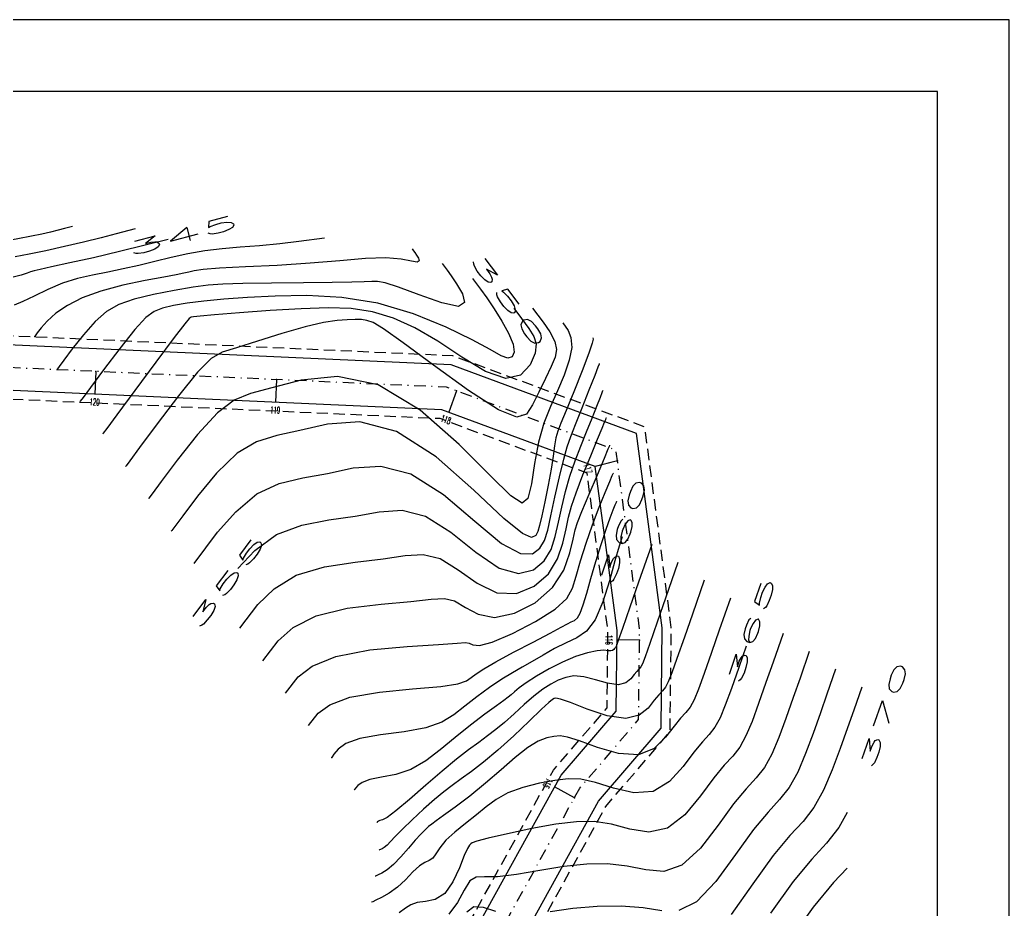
# Model space of a CAD drawing. Header units: millimetres. Extents: x 276147 to 291056, y 9594849 to 9609891.
# Drawn here: x 284854.3 to 284963.8, y 9596530.2 to 9596628.6 of the extents above; entities that cross this region are included whole.
import ezdxf
from ezdxf.enums import TextEntityAlignment as Align

# ---------------------------------------------------------------- set-up
doc = ezdxf.new("R2010")
doc.units = ezdxf.units.MM
doc.header["$LTSCALE"] = 10
for name, pattern in [('CONTINUO', [0]), ('DASHDOTX2', [50.8, 25.4, -12.7, 0, -12.7]), ('HIDDEN', [0.375, 0.25, -0.125])]:
    doc.linetypes.add(name, pattern=pattern)
for name, color, linetype in [('500-dim1', 6, 'Continuous'), ('Curvas mestras', 30, 'Continuous'), ('Curvas simples', 9, 'Continuous'), ('Curvas texto', 2, 'Continuous'), ('TG', 7, 'CONTINUO')]:
    doc.layers.add(name, color=color, linetype=linetype)
doc.styles.add('ROMAND', font='romand', dxfattribs={"height": 0.2})
doc.styles.add('SIMPLEX', font='simplex', dxfattribs={"height": 0.2})

msp = doc.modelspace()

# ---------------------------------------------------------------- linework, layer by layer
at = {"color": 8, "linetype": 'HIDDEN', "ltscale": 0.5, "elevation": 160.1796621240507, "flags": 128}
for points in [[(284945.832656742, 9596486.088203546), (284942.5572456434, 9596485.949322358), (284921.7417141057, 9596490.674812734), (284905.4063013664, 9596504.957634293), (284900.9081933866, 9596515.964448912), (284903.2734153255, 9596527.314313747), (284913.3712111367, 9596545.595128564), (284919.2921509559, 9596552.485893916), (284919.3888587717, 9596560.955101343), (284918.1116286412, 9596570.614390995), (284917.078048174, 9596578.431034893), (284900.8214422318, 9596584.450944824), (284781.5162785188, 9596589.81955816), (284760.9850058805, 9596590.743444944), (284749.4717760829, 9596595.082708936), (284745.9033698924, 9596607.386399645), (284746.9333912245, 9596610.613824315)], [(284945.832656742, 9596493.09449322), (284943.1950026455, 9596492.98265366), (284925.0171019093, 9596497.109355632), (284911.2599443628, 9596509.137887107), (284908.1975748667, 9596516.631467408), (284909.9109436518, 9596524.853319153), (284919.1501263702, 9596541.579720786), (284926.2625906254, 9596549.857177364), (284926.394122263, 9596561.376088357), (284925.0512245836, 9596571.53200102), (284923.46467724, 9596583.530559432), (284902.2276379604, 9596591.394751025), (284781.8309531021, 9596596.812481722), (284762.4119176455, 9596597.686318943), (284755.2188494878, 9596600.397341147), (284753.2201054495, 9596607.288913222), (284754.2812392344, 9596610.613824315)]]:
    msp.add_lwpolyline(points, dxfattribs=at)
at = {"linetype": 'Continuous'}
for p in [(284862.7519677538, 9596589.667574996, 160.1796621240507), (284862.7519677538, 9596589.667574996, 160.1796621240507), (284882.7317491893, 9596588.768504767, 160.1796621240507), (284882.7317491893, 9596588.768504767, 160.1796621240507), (284902.6387889409, 9596587.510235496, 160.1796621240507), (284902.6387889409, 9596587.510235496, 160.1796621240507), (284920.4283143888, 9596579.793820975, 160.1796621240507), (284920.4283143888, 9596579.793820975, 160.1796621240507), (284922.8776789617, 9596559.95604494, 160.1796621240507), (284922.8776789617, 9596559.95604494, 160.1796621240507), (284915.6729070088, 9596542.523354476, 160.1796621240507), (284915.6729070088, 9596542.523354476, 160.1796621240507)]:
    msp.add_point(p, dxfattribs=at)
at = {"layer": '500-dim1', "ltscale": 0.1}
for points in [[(284650.0564834579, 9596392.671586046), (284963.7748950092, 9596392.671586046), (284963.7748950092, 9596628.55606258), (284650.0564834579, 9596628.55606258)], [(284657.998721725, 9596400.613824314), (284955.832656742, 9596400.613824314), (284955.832656742, 9596620.613824312), (284657.998721725, 9596620.613824312)]]:
    msp.add_lwpolyline(points, close=True, dxfattribs=at)
at = {"layer": 'Curvas mestras', "linetype": 'CONTINUO'}
for points in [[(284870.7208542759, 9596604.27814933, -118.9981210771043), (284868.2118004894, 9596603.631448267, -119.0272951088523), (284865.3625957044, 9596602.925692972, -119.0613620486951), (284862.4804861366, 9596602.250582572, -119.0970937038914), (284859.8697549708, 9596601.666032072, -119.1303453681435), (284857.8339421275, 9596601.224506699, -119.1567431347471), (284856.5771462343, 9596600.956575386, -119.1731917225083), (284855.9056916903, 9596600.805193838, -119.1817096174022), (284855.5264595954, 9596600.691418458, -119.1855938731719), (284855.1488449345, 9596600.545026783, -119.1883768619996), (284854.4922962387, 9596600.33068682, -119.1945324673111), (284853.2787739283, 9596600.021789713, -119.20876999656)], [(284908.9682581914, 9596596.663717287, -112.9771519209866), (284909.8229963789, 9596595.517728873, -112.9224415230242), (284910.625325575, 9596594.416455584, -112.8702484253704), (284911.1918469058, 9596593.538902832, -112.8301199042148), (284911.4430620058, 9596592.720682902, -112.7982649776063), (284911.3254466381, 9596591.711559314, -112.7675581024637), (284910.7806582465, 9596590.403630674, -112.7356346161364), (284909.7310780054, 9596589.2583369, -112.7191734700723), (284908.0942677775, 9596588.879455013, -112.7396145814823), (284905.8513198835, 9596589.671909524, -112.8106064129065), (284903.2374424913, 9596591.245217953, -112.9146318258977), (284900.5513742294, 9596593.010045344, -113.0263822274542), (284898.028560859, 9596594.477362452, -113.1251064438515), (284895.6512736231, 9596595.559341947, -113.2082823527421), (284893.3384898997, 9596596.268462237, -113.2779452713116), (284890.9899764615, 9596596.62941646, -113.3369164055589), (284888.4286466742, 9596596.715759724, -113.3911608360035), (284885.4582022985, 9596596.61326188, -113.4474295517689), (284882.0211074359, 9596596.404312553, -113.5095773191683), (284878.6148635145, 9596596.157765493, -113.5698737625757), (284875.8757322978, 9596595.939092236, -113.6176922584095), (284874.2642016963, 9596595.797501173, -113.645401668819), (284873.5376482108, 9596595.71714922, -113.6573531562139), (284873.277674496, 9596595.665933164, -113.6608934671644), (284873.0765340291, 9596595.539432503, -113.6607857931199), (284872.5690845801, 9596594.943958683, -113.6514591180862), (284871.4008377444, 9596593.413506877, -113.6247588430674), (284869.3909330601, 9596590.716365553, -113.576722560651), (284867.053028815, 9596587.557986373, -113.5201561615945), (284865.0744152346, 9596584.87811228, -113.4720575823126), (284863.9696917928, 9596583.381071953, -113.4451770215787), (284863.5626879442, 9596582.82952999, -113.435273640815), (284863.5045443953, 9596582.750738712, -113.4338588890646)], [(284878.4377936407, 9596567.88410118, -107.6432417332803), (284880.3298030295, 9596569.891688732, -107.6710487003697), (284882.7309921563, 9596571.635582007, -107.679993644499), (284885.5361925243, 9596572.69160715, -107.6582879768361), (284888.5211904543, 9596573.255039403, -107.6168314175124), (284891.4320102195, 9596573.6760143, -107.5721957134924), (284894.0898532747, 9596574.159739528, -107.5346944148446), (284896.6166297826, 9596574.331702352, -107.4896079903378), (284899.2094260848, 9596573.672460187, -107.4159586663268), (284901.9912601672, 9596571.900350863, -107.3020472811445), (284904.7888876007, 9596569.6848368, -107.1732889959498), (284907.3549946002, 9596567.93315984, -107.0643775713074), (284909.4846361855, 9596567.337073753, -107.0020949737777), (284911.142338583, 9596567.726371992, -106.9815758136942), (284912.3349958149, 9596568.71535496, -106.9900427644284), (284913.09606725, 9596569.976358445, -107.0160869914366), (284913.5652855905, 9596571.413836816, -107.0537726370062), (284913.908952886, 9596572.990279818, -107.098532255241), (284914.2685241543, 9596574.665609306, -107.1462130218538), (284914.6860783371, 9596576.389499484, -107.1943211426519), (284915.1788513516, 9596578.10905966, -107.240777462805), (284915.7545646907, 9596579.781526696, -107.2840256848399), (284916.3828911598, 9596581.404649723, -107.324600825927), (284917.0239931383, 9596582.986304447, -107.3635606473221), (284917.635180366, 9596584.506898018, -107.4011200599166), (284918.1623670389, 9596585.836969394, -107.4341224681379), (284918.5486187034, 9596586.819585003, -107.4585682145229), (284918.7574824619, 9596587.351992926, -107.4718219756291), (284918.8344315829, 9596587.548142953, -107.4767049454062), (284918.8454248838, 9596587.576163527, -107.4774024730109)], [(284920.9461158547, 9596571.398183666, -101.9014095048446), (284920.6139917958, 9596570.334900236, -101.8732338304658), (284920.1543320189, 9596568.7188072, -101.8295033100553), (284919.559508587, 9596566.533450155, -101.7698318712323), (284918.833154779, 9596564.189086903, -101.7075902649344), (284917.9817176766, 9596562.20265257, -101.6595884533276), (284917.01203228, 9596560.946913607, -101.6379043679594), (284915.9324842624, 9596560.217961827, -101.6356878377523), (284914.7518452124, 9596559.66771938, -101.6413566689848), (284913.4903079465, 9596559.021907823, -101.6455177255816), (284912.2137611511, 9596558.301432343, -101.6475334251558), (284910.9995127353, 9596557.600995544, -101.648955217996), (284909.892778473, 9596556.980839318, -101.6508495201965), (284908.8103995626, 9596556.363345768, -101.6523421762071), (284907.6371200625, 9596555.636433307, -101.6520739987286), (284906.299751099, 9596554.724162394, -101.6490256978109), (284904.8933600423, 9596553.69514574, -101.643537291759), (284903.5550783351, 9596552.654140105, -101.6362888218978), (284902.3449810886, 9596551.696598634, -101.6292022570528), (284901.0149031284, 9596550.880778972, -101.6291681977713), (284899.2396199557, 9596550.255639136, -101.6443193630807), (284896.8400034728, 9596549.836180937, -101.6787430874797), (284894.2213071876, 9596549.501585333, -101.7203453789957), (284891.9348810076, 9596549.097077057, -101.7529868609531), (284890.4024081023, 9596548.521492997, -101.7648878413861), (284889.5269137044, 9596547.888127493, -101.7617074784616), (284889.0817533031, 9596547.363885028, -101.7534646100507), (284888.8667442303, 9596547.072520703, -101.7482329329618), (284888.7875301489, 9596546.965175057, -101.746305448029), (284888.7762135663, 9596546.94984025, -101.7460301080395)], [(284934.6820323214, 9596559.293689828, -96.2253394245895), (284933.8590260416, 9596556.940425646, -96.164746305873), (284933.0427099525, 9596554.627600633, -96.1053440369692), (284932.3647121682, 9596552.766516093, -96.05796824805702), (284931.785455639, 9596551.365741918, -96.02369421763842), (284931.222562524, 9596550.333165633, -96.00115714282991), (284930.5968232904, 9596549.541997973, -95.98779230165792), (284929.8417026296, 9596548.726741452, -95.97623524439085), (284928.8938305425, 9596547.587222792, -95.95792169545577), (284927.6941455761, 9596545.971460344, -95.92905696297794), (284926.2007955057, 9596544.320254987, -95.90492571683399), (284924.3762326527, 9596543.222599242, -95.90558229069256), (284922.2371710965, 9596543.08507892, -95.94401452960709), (284920.0173799531, 9596543.584657935, -96.00494432417007), (284918.0048940869, 9596544.21588952, -96.06602686477392), (284916.3927626219, 9596544.570119688, -96.1099958366508), (284914.99411171, 9596544.625859747, -96.1398983068325), (284913.5270857518, 9596544.45840882, -96.16385959330044), (284911.7995621809, 9596544.131936284, -96.18783904137352), (284909.9783615244, 9596543.6660775, -96.20913139459708), (284908.3200343435, 9596543.069338087, -96.22286548404057), (284907.0049678113, 9596542.352523344, -96.22577437074189), (284905.9088855859, 9596541.535653278, -96.22100875884327), (284904.8313409353, 9596540.6410456, -96.21332365783428), (284903.6366868948, 9596539.695180956, -96.20630972899063), (284902.4484595261, 9596538.741169872, -96.19889984416339), (284901.4549896477, 9596537.826280832, -96.18886246412556), (284900.7883341334, 9596536.999834724, -96.17516292453777), (284900.3554390821, 9596536.319363093, -96.16155439373371), (284900.0069736459, 9596535.844448907, -96.15298694275816), (284899.6144389415, 9596535.588957548, -96.15249435734268), (284899.1326609285, 9596535.38387714, -96.15544511438613), (284898.5372965208, 9596535.014473237, -96.15529126234149), (284897.8137465623, 9596534.334835274, -96.1475445344372), (284896.9863815652, 9596533.474323243, -96.13595470788687), (284896.0893159632, 9596532.631116027, -96.12633108111594), (284895.1709914056, 9596531.966638064, -96.1229909528306), (284894.337156401, 9596531.49529008, -96.12428346732895), (284893.7078866754, 9596531.194718357, -96.12706576889877), (284893.3652100039, 9596531.038050497, -96.12881068835532), (284893.2389613344, 9596530.980330333, -96.12945352689393), (284893.2209256662, 9596530.972084027, -96.12954534522987)], [(284945.8326567418, 9596540.890806822, -90.39477433413452), (284944.9132040025, 9596539.226697858, -90.35870007713356), (284943.5598608453, 9596537.515567385, -90.32979471262342), (284941.9266908823, 9596535.752338657, -90.304799273345), (284939.8766449473, 9596533.287797526, -90.26519081447304), (284937.3660486576, 9596529.757412016, -90.19990073711641)]]:
    msp.add_polyline3d(points, dxfattribs=at)
at = {"layer": 'Curvas simples', "linetype": 'CONTINUO'}
for points in [[(284860.1604892893, 9596605.70861499, -121.258456354521), (284859.2586190992, 9596605.470502704, -121.2687574484412), (284858.5518887656, 9596605.289241353, -121.2770043274181), (284857.7139184517, 9596605.083495472, -121.2870833325692), (284856.7743282723, 9596604.867827544, -121.2988770778433), (284855.6221900923, 9596604.625841616, -121.3140750115531), (284854.1114377065, 9596604.33339987, -121.3348182363229), (284852.1164739244, 9596603.977105388, -121.3631889355861), (284849.5935865834, 9596603.586515786, -121.4010331387658), (284846.5195365325, 9596603.201929577, -121.4501378751852), (284842.9142612689, 9596602.891573837, -121.512338652185), (284838.9704228561, 9596602.835380934, -121.5896642320117), (284834.9238640068, 9596603.241212802, -121.6841918070245), (284831.0344585776, 9596604.21338432, -121.7941230588735), (284827.6582040454, 9596605.442040103, -121.9021582338287), (284825.1751280313, 9596606.513777727, -121.9871220877071), (284823.8311871034, 9596607.115781192, -122.0338267655138), (284823.3360506045, 9596607.337572258, -122.0510337697601), (284823.2653168177, 9596607.369256124, -122.0534918946473)], [(284867.0882226492, 9596605.428641904, -120.1094794396454), (284864.9838588704, 9596604.87304557, -120.1335152928045), (284863.3348220925, 9596604.450102745, -120.1527580079532), (284861.3795570259, 9596603.970028697, -120.1762756957), (284859.2752147478, 9596603.482240112, -120.2025331004665), (284857.2031329603, 9596603.025656696, -120.2291654794503), (284855.350694021, 9596602.636573372, -120.2536007416461), (284853.8288990541, 9596602.339943407, -120.2744283874312)], [(284888.0381186989, 9596604.421448532, -117.6544592284158), (284885.1914471283, 9596604.04882608, -117.6993917035547), (284883.0971411658, 9596603.796462927, -117.7331622679744), (284880.8487399442, 9596603.565453144, -117.7707258019623), (284878.7190408789, 9596603.397715237, -117.8079799060619), (284876.7213980831, 9596603.240965687, -117.8429432443486), (284874.8043015955, 9596603.019371504, -117.8741648443069), (284872.9253603122, 9596602.679636333, -117.9007491866618), (284871.0786455714, 9596602.258615453, -117.9240229861138), (284869.2673455703, 9596601.815701788, -117.945868483363), (284867.4935852336, 9596601.399813648, -117.9678460209075), (284865.755249396, 9596601.01797184, -117.9902281216605), (284864.0491636165, 9596600.666721532, -118.0129652970613), (284862.3708167055, 9596600.33019478, -118.0356281283571), (284860.7103574518, 9596599.94286112, -118.0562670054173), (284859.0565999009, 9596599.426779957, -118.0725524456033), (284857.4214059331, 9596598.743557883, -118.0829882297807), (284855.9088148126, 9596598.013010183, -118.0894121287533), (284854.6459116538, 9596597.39450634, -118.0944954465053), (284853.7061172463, 9596597.006321883, -118.1006401203017)], [(284897.7251717607, 9596603.241689088, -116.4206079080727), (284897.8942854379, 9596603.016030593, -116.4098186178857), (284898.036873705, 9596602.814877557, -116.4003648037583), (284898.22327103, 9596602.534506254, -116.3874356920973), (284898.4242119387, 9596602.190176684, -116.3721187987507), (284898.5026118129, 9596601.888392182, -116.3606558962751), (284898.2944317474, 9596601.758466177, -116.3605772875276), (284897.6546735379, 9596601.876028772, -116.3772719184894), (284896.5145047726, 9596602.101968858, -116.4075629886033), (284894.8241327398, 9596602.243491013, -116.4461323280379), (284892.5518813613, 9596602.15967368, -116.4889979498953), (284889.7385411181, 9596601.917098803, -116.5375228576272), (284886.4430181272, 9596601.63422321, -116.5944062905878), (284882.8048392374, 9596601.405487144, -116.6599421452524), (284879.2860122377, 9596601.229269592, -116.72480315252), (284876.4291646488, 9596601.079932993, -116.7772567210745), (284874.620188596, 9596600.936652416, -116.80887420513), (284873.6180255788, 9596600.797835533, -116.8244423330438), (284873.0248817038, 9596600.666703654, -116.8320518113), (284872.4630640399, 9596600.53748715, -116.8390952248269), (284871.6352925357, 9596600.368467534, -116.8501729812383), (284870.2643861054, 9596600.108936358, -116.8691874392357), (284868.1905155438, 9596599.718176793, -116.8980126983629), (284865.7232521542, 9596599.195432352, -116.9304097653043), (284863.2895161242, 9596598.54993916, -116.9581114804864), (284861.2369518564, 9596597.795791868, -116.9746012420769), (284859.5961006454, 9596596.96653128, -116.9803650707731), (284858.3182239973, 9596596.10055474, -116.9776395600897), (284857.3571283582, 9596595.245863182, -116.9689249166081), (284856.6767788877, 9596594.488849992, -116.9577755017349), (284856.243680683, 9596593.925511153, -116.9480093578136), (284856.0180480825, 9596593.619750353, -116.9425191770101), (284855.9349193865, 9596593.507101107, -116.9404964795362), (284855.9230441449, 9596593.491008647, -116.9402075262883)], [(284901.0571076742, 9596601.600145716, -115.2991944068603), (284901.596270077, 9596600.880705472, -115.2647962451706), (284902.0508700235, 9596600.239392517, -115.2346556975649), (284902.64513865, 9596599.345517883, -115.1934353393994), (284903.2857743425, 9596598.247731276, -115.1446022637797), (284903.5357272581, 9596597.285585323, -115.1080563810214), (284902.8720107437, 9596596.871357147, -115.1078057596719), (284900.995744691, 9596597.267756373, -115.1584586907088), (284898.504474144, 9596598.139212707, -115.2370240472633), (284896.2198476864, 9596599.000584407, -115.3111108549897), (284894.7577219554, 9596599.4753423, -115.3560182316255), (284893.9107688049, 9596599.621400628, -115.3778057798886), (284893.2658681358, 9596599.605282253, -115.3902230643693), (284892.4266514541, 9596599.56568474, -115.4057715821805), (284891.0637726456, 9596599.529987553, -115.4319596832179), (284888.8646362028, 9596599.497745896, -115.4750477028688), (284885.6973821851, 9596599.467539957, -115.537636016696), (284882.1530839678, 9596599.434071952, -115.6076860633588), (284879.0035464946, 9596599.391070094, -115.6694994349641), (284876.7934963149, 9596599.32635011, -115.7117422543492), (284875.1593393679, 9596599.204064734, -115.7405384819981), (284873.5104001968, 9596598.982453233, -115.7663766371811), (284871.4190888435, 9596598.632642083, -115.796893828749), (284869.1101523645, 9596598.177310757, -115.8283217590911), (284866.9714233224, 9596597.65202895, -115.8540408187223), (284865.2879299489, 9596597.062464967, -115.8685152145012), (284863.9334851697, 9596596.294689568, -115.8705446406643), (284862.6790955794, 9596595.204872116, -115.8600126476635), (284861.3683962589, 9596593.73603064, -115.8381908046108), (284860.1355291959, 9596592.178561784, -115.8119023707954), (284859.1872588673, 9596590.90971186, -115.7893587769035), (284858.6685956519, 9596590.206857217, -115.7767384543226), (284858.4775095715, 9596589.947910404, -115.7720888422595), (284858.4502105602, 9596589.910918, -115.7714246321379)], [(284904.3890425864, 9596599.958601352, -114.1777808929587), (284905.288482999, 9596598.761777008, -114.1205073255955), (284905.9866856153, 9596597.795083722, -114.0748144553185), (284906.8031439511, 9596596.599253204, -114.0192392019348), (284907.6535432318, 9596595.250158537, -113.95796033958), (284908.4005194747, 9596593.896047227, -113.8985931584288), (284908.8934466415, 9596592.703258408, -113.8496120068853), (284909.0179174647, 9596591.81546548, -113.8180214633726), (284908.8043987465, 9596591.285670977, -113.8049467827918), (284908.3195750571, 9596591.14420971, -113.8100434046614), (284907.5735596251, 9596591.414718073, -113.8338828580713), (284906.3501843089, 9596592.09403678, -113.8807008852277), (284904.3767086273, 9596593.172309112, -113.9556493708774), (284901.4810787987, 9596594.584852558, -114.0600624776239), (284897.8939708446, 9596596.047682388, -114.1800038538317), (284893.9467474867, 9596597.221989056, -114.2977194584932), (284889.945163491, 9596597.85705498, -114.3988559675313), (284886.0925397889, 9596598.054526433, -114.4826628350679), (284882.5665893569, 9596598.004141647, -114.5517902322722), (284879.5067733459, 9596597.865916973, -114.6086822289185), (284876.8995356269, 9596597.680989195, -114.6549589511965), (284874.6930662484, 9596597.460773233, -114.6920344640061), (284872.8416452699, 9596597.21507163, -114.721147748784), (284871.3238997867, 9596596.947229497, -114.7428374513079), (284870.1245489081, 9596596.658980556, -114.7574671265579), (284869.182231488, 9596596.300948232, -114.764650497495), (284868.2512853734, 9596595.619323624, -114.7610018528908), (284867.0399671618, 9596594.309189498, -114.7423857352373), (284865.3796641596, 9596592.226198096, -114.7074566926717), (284863.5942785067, 9596589.868274577, -114.6660292925339), (284862.1308370498, 9596587.893911567, -114.6307081631644), (284861.3191432212, 9596586.793964084, -114.6109577316351), (284861.0200987591, 9596586.388720697, -114.6036812578936), (284860.9773779777, 9596586.330828356, -114.6026417505022)], [(284911.0529144143, 9596596.675514618, -111.9349538904757), (284912.2099223924, 9596595.127081497, -111.8609881985726), (284912.9410419334, 9596594.042534864, -111.8107726471758), (284913.5057723913, 9596592.978364777, -111.7645648367729), (284913.7033686396, 9596592.095728293, -111.7316753748714), (284913.5482649859, 9596591.2522532, -111.7071491373031), (284913.1086936018, 9596590.229687477, -111.6824645882848), (284912.4624035529, 9596588.886696013, -111.6514296348), (284911.7252334857, 9596587.389613457, -111.6171695781199), (284911.0225399358, 9596585.981689392, -111.5851390770081), (284910.3644323184, 9596584.932621816, -111.5639728970386), (284909.3000225414, 9596584.617890408, -111.5750260206082), (284907.2631763758, 9596585.439417273, -111.6428333206245), (284903.9495880324, 9596587.580869362, -111.7795218617216), (284900.1022644076, 9596590.352869056, -111.947586711522), (284896.7260398323, 9596592.84778158, -112.0971150840309), (284894.5760429164, 9596594.369871344, -112.1901503772501), (284893.4085764017, 9596595.07100151, -112.2365608515361), (284892.7302323126, 9596595.314935422, -112.25817108413), (284892.1164259554, 9596595.408132447, -112.273546336361), (284891.4178497463, 9596595.427830083, -112.2882147312307), (284890.5540183813, 9596595.393961847, -112.3044450958518), (284889.4347528387, 9596595.30607342, -112.3240327586213), (284887.9311122299, 9596595.082164137, -112.3468789555741), (284885.9044629452, 9596594.61984448, -112.3724113717003), (284883.327399926, 9596593.873109052, -112.3996725793372), (284880.6174312926, 9596593.021477833, -112.4261643622562), (284878.303290715, 9596592.30085392, -112.4490034200394), (284876.7275232978, 9596591.810754912, -112.4645747246945), (284875.4879128663, 9596591.105146464, -112.4663361549869), (284873.9960516859, 9596589.60161075, -112.4470139881855), (284871.8652502203, 9596586.96865318, -112.4035077659323), (284869.515688746, 9596583.878481146, -112.3494104402748), (284867.5692657468, 9596581.254229287, -112.3024883584262), (284866.4872837935, 9596579.788006317, -112.276161144397), (284866.0886578095, 9596579.247818224, -112.2664616432416), (284866.0317118129, 9596579.170649068, -112.2650760074289)], [(284914.3848493263, 9596595.033970254, -110.8135403766323), (284914.9863762022, 9596594.1865976, -110.7736981364692), (284915.296390151, 9596593.419118825, -110.7423256367005), (284915.386231731, 9596592.331045007, -110.7048672482165), (284915.1098651858, 9596590.91126632, -110.6638903750249), (284914.5403069409, 9596589.26503394, -110.6213782781528), (284913.8053364649, 9596587.526688533, -110.5791681573287), (284913.0255472481, 9596585.784190608, -110.5377216359743), (284912.2927948499, 9596583.939975016, -110.4919977443319), (284911.6917458482, 9596581.850095434, -110.4355799634618), (284911.2700381226, 9596579.48050305, -110.3663962893447), (284910.9271757829, 9596577.236750057, -110.2997535203726), (284910.5256322346, 9596575.634284142, -110.2553029444793), (284909.8842011236, 9596575.124170747, -110.2514629253678), (284908.6469680374, 9596575.899939213, -110.3017196770202), (284906.4143397857, 9596578.090729645, -110.4183262404663), (284902.9425341916, 9596581.593895247, -110.6028125774142), (284898.6110180623, 9596585.379612723, -110.8138152876313), (284893.9550702055, 9596588.186266873, -110.9992477082673), (284889.4662325543, 9596589.11303429, -111.1197238702702), (284885.4611015225, 9596588.70225068, -111.186660276519), (284882.2125396461, 9596587.85704252, -111.2241740306167), (284879.8617382788, 9596587.23475866, -111.2509714936864), (284878.023208024, 9596586.509628432, -111.2641156825961), (284876.1797863038, 9596585.110103568, -111.2552589123629), (284873.9813879223, 9596582.699411817, -111.2203930013606), (284871.7462152196, 9596579.879886156, -111.1728682584621), (284869.9595429199, 9596577.488635592, -111.1303745965383), (284868.9738898417, 9596576.152952138, -111.1063913492512), (284868.61075518, 9596575.660857756, -111.0975553866851), (284868.5588782306, 9596575.59055942, -111.0962931458748)], [(284917.7167852398, 9596593.392426884, -109.6921268753617), (284917.7628300095, 9596593.246112693, -109.686408041653), (284917.6517393659, 9596592.795701787, -109.6738785734892), (284917.2666920703, 9596591.68372524, -109.6451696395784), (284916.5261478855, 9596589.746530384, -109.5965553318642), (284915.6106281097, 9596587.435616944, -109.5392070763887), (284914.7661724296, 9596585.356273504, -109.4880205964114), (284914.1836108661, 9596583.95648535, -109.4538452207603), (284913.8329398008, 9596583.055029647, -109.4313447624704), (284913.6289479516, 9596582.313380284, -109.4111365997491), (284913.489345047, 9596581.437756328, -109.3852457248981), (284913.3435068501, 9596580.313352704, -109.3513277865972), (284913.1237321294, 9596578.87010751, -109.3084459420902), (284912.7889938613, 9596577.103643984, -109.2572803291518), (284912.4049798369, 9596575.272320852, -109.2049784811356), (284912.0640560489, 9596573.700179944, -109.1603047657086), (284911.8277692982, 9596572.628546033, -109.1299316574845), (284911.6343905989, 9596571.967866603, -109.1121637439032), (284911.3913727624, 9596571.545868073, -109.1032135681857), (284910.9482050648, 9596571.316419842, -109.1045907719203), (284909.9225155879, 9596571.737943228, -109.1389928760732), (284907.8739688758, 9596573.395001547, -109.2344144670901), (284904.5401211961, 9596576.554439032, -109.4048679137163), (284900.3701017129, 9596580.212225612, -109.6084366576074), (284895.9909333166, 9596583.04661314, -109.7892219149184), (284891.9339681317, 9596584.096525533, -109.9050641714389), (284888.3478862099, 9596583.843571907, -109.9687606715856), (284885.2856968378, 9596583.130033445, -110.0068479290607), (284882.7482226703, 9596582.574852237, -110.0395914615624), (284880.5275358565, 9596581.903621003, -110.0621731098185), (284878.363521921, 9596580.618596377, -110.0635038163423), (284876.0975266257, 9596578.430171454, -110.0372782494783), (284873.976741693, 9596575.881291164, -109.9963260767076), (284872.349819093, 9596573.723041896, -109.9582608547903), (284871.4604968895, 9596572.517897956, -109.9366215340237), (284871.1328515532, 9596572.073898297, -109.9286491830976), (284871.0860456454, 9596572.01046877, -109.9275102315846)], [(284873.613212063, 9596568.430379124, -108.758727370147), (284876.2072671668, 9596571.882696172, -108.819783915093), (284878.213664328, 9596574.160930097, -108.854163485023), (284880.5472565389, 9596576.127089197, -108.8717487405197), (284883.0318636915, 9596577.297614578, -108.8602305698118), (284885.6347060625, 9596577.914945824, -108.8282114496364), (284888.3588530277, 9596578.403023377, -108.7895218150483), (284891.2188692426, 9596579.001655722, -108.7517275533432), (284894.2752994583, 9596579.21411444, -108.6973360872039), (284897.6001796998, 9596578.359536165, -108.6025902743245), (284901.1806814399, 9596576.056288237, -108.4552419593933), (284904.6645038985, 9596573.119637916, -108.2890784649321), (284907.6144817393, 9596570.664081195, -108.1493960355551), (284909.7035763865, 9596569.537508488, -108.0705439148264), (284911.0452723238, 9596569.521395916, -108.0430832827955), (284911.8631837902, 9596570.130612018, -108.0466281926751), (284912.3682657143, 9596570.985758137, -108.0645115596967), (284912.7208267723, 9596572.130359817, -108.0949416973421), (284913.068514324, 9596573.713673402, -108.139845755792), (284913.5196879954, 9596575.787591198, -108.1987490215947), (284914.0255504807, 9596578.014554424, -108.2615696123362), (284914.4980127446, 9596579.959642272, -108.3158239283043), (284914.8847421375, 9596581.337465024, -108.3532105755553), (284915.2764195583, 9596582.460757397, -108.3821572257698), (284915.7994782902, 9596583.791784193, -108.4152738045927), (284916.5261140773, 9596585.630508997, -108.4609405513879), (284917.3115574776, 9596587.627679417, -108.5106189024195), (284917.9568025118, 9596589.271742856, -108.5515406207091), (284918.3148543807, 9596590.184441157, -108.5742613271254), (284918.4467680161, 9596590.520698056, -108.5826321058816), (284918.4656125356, 9596590.56873476, -108.583827937106)], [(284878.6675458981, 9596561.270199832, -106.4211616270154), (284880.6683191143, 9596563.885506196, -106.4666995716657), (284882.4459407337, 9596565.622448372, -106.487933968569), (284884.9147267744, 9596567.14407483, -106.4882385686182), (284888.0405203591, 9596568.085600724, -106.4563454367712), (284891.4076738465, 9596568.595132984, -106.4054514055283), (284894.5051664095, 9596568.949004233, -106.3548695993636), (284896.9608373072, 9596569.31782334, -106.3176612764041), (284898.957961107, 9596569.449290263, -106.2818798733319), (284900.8186724678, 9596568.98538321, -106.2293270256746), (284902.8018398944, 9596567.744413484, -106.148852582814), (284904.9132703035, 9596566.250035688, -106.0574995471656), (284907.0955064639, 9596565.202239497, -105.9793591599123), (284909.2656959868, 9596565.136640012, -105.9336460653835), (284911.2394058428, 9596565.931348067, -105.920068324453), (284912.8068068426, 9596567.300098903, -105.9334573888013), (284913.8238677835, 9596568.96695776, -105.9676624105454), (284914.4097454084, 9596570.697313812, -106.0126035565304), (284914.7493914457, 9596572.266885236, -106.0572187219773), (284915.0173593157, 9596573.543628413, -106.0936770749072), (284915.3466061959, 9596574.764445543, -106.1270727056803), (284915.8596889587, 9596576.258477047, -106.1657310173291), (284916.6243862463, 9596578.225589367, -106.2148408470934), (284917.489363761, 9596580.348542057, -106.2670444060609), (284918.2485079833, 9596582.180823702, -106.3118474573389), (284918.744246657, 9596583.383288037, -106.3412996012162), (284919.0131765981, 9596584.046258364, -106.3576260010854), (284919.1404358973, 9596584.367428143, -106.3655958209679), (284919.2001105405, 9596584.519543694, -106.3693825915366), (284919.2220961468, 9596584.575586844, -106.3707777322529), (284919.2252372343, 9596584.583593292, -106.3709770415703)], [(284881.1947133157, 9596557.690110188, -105.2523787453797), (284882.8988455881, 9596559.886911204, -105.290157389853), (284884.562078436, 9596561.353207015, -105.3048192041137), (284887.0984623942, 9596562.652568642, -105.2964835053685), (284890.5448491921, 9596563.479593296, -105.254402843912), (284894.2941572389, 9596563.935226573, -105.1940713935441), (284897.5783236017, 9596564.221995162, -105.1375434978076), (284899.8318213395, 9596564.475907153, -105.1006281380219), (284901.2992924338, 9596564.566879168, -105.0741517889805), (284902.427918853, 9596564.298307236, -105.0426954177351), (284903.6124186216, 9596563.58847611, -104.9956579046234), (284905.0376530039, 9596562.815233568, -104.9417100655523), (284906.8360193253, 9596562.471318144, -104.8943406956646), (284909.0459700425, 9596562.931969857, -104.8650741070419), (284911.3301771519, 9596564.102438813, -104.8575768336563), (284913.2573707935, 9596565.770481603, -104.8735510296797), (284914.5054363976, 9596567.705514306, -104.9119067140532), (284915.1888856164, 9596569.603613924, -104.9603860152679), (284915.5313863908, 9596571.142515933, -105.0039388739646), (284915.7472898059, 9596572.140820237, -105.0323182204997), (284916.0136694594, 9596572.980556453, -105.0544882316285), (284916.4982800898, 9596574.184616622, -105.0842160489087), (284917.2967217647, 9596576.085907422, -105.130491611399), (284918.2159739204, 9596578.257414035, -105.1831967410657), (284918.99086033, 9596580.082139283, -105.2274361755958), (284919.4231539143, 9596581.099462036, -105.2520950096336), (284919.5824191808, 9596581.47426442, -105.2611798349794), (284919.6051717901, 9596581.527807612, -105.2624776585403)], [(284883.7218797335, 9596554.110020543, -104.0835958838838), (284885.1293720619, 9596555.888316216, -104.1136152081567), (284886.6782171398, 9596557.083966652, -104.1217044522896), (284889.2821970121, 9596558.16106146, -104.1047284295459), (284893.0491770271, 9596558.873586873, -104.0524603039052), (284897.1806416307, 9596559.275320154, -103.9826913615948), (284900.651479794, 9596559.494986093, -103.9202174164497), (284902.7028053717, 9596559.633990964, -103.8835949996978), (284903.6406237581, 9596559.68446708, -103.866423672091), (284904.037165236, 9596559.611230258, -103.8560637771411), (284904.4229983485, 9596559.43253873, -103.8424632062929), (284905.1620367065, 9596559.380432457, -103.8259205966865), (284906.5765321886, 9596559.740397792, -103.8093222641296), (284908.8203612695, 9596560.695640488, -103.7955828017698), (284911.3738928345, 9596562.020257834, -103.7877304903491), (284913.5491223692, 9596563.386068484, -103.7888219130368), (284914.8414343612, 9596564.560156247, -103.8013541102668), (284915.4797913165, 9596565.690670496, -103.8255856718429), (284915.8765437433, 9596567.021024767, -103.8612156325512), (284916.3679797685, 9596568.723363386, -103.9071344599038), (284916.9861230145, 9596570.684760872, -103.9589988853808), (284917.6869327145, 9596572.721018553, -104.0116569829665), (284918.4170159316, 9596574.6504871, -104.0602280973367), (284919.0855820121, 9596576.301699558, -104.1009159439386), (284919.5924891294, 9596577.505737295, -104.1301954558844), (284919.8688330225, 9596578.15605993, -104.1459585804518), (284919.9706437211, 9596578.395653006, -104.1517660689101), (284919.9851878204, 9596578.429880302, -104.1525957065428)], [(284886.2490471488, 9596550.529929897, -102.9148129695936), (284887.3360816718, 9596551.888596823, -102.9375142706817), (284888.6038229272, 9596552.805729067, -102.9421195492873), (284890.8228872893, 9596553.639190387, -102.9248865656814), (284894.1148074209, 9596554.207584564, -102.8774315754676), (284897.7745230431, 9596554.57066572, -102.8158657378194), (284900.8903211507, 9596554.848477837, -102.7624241024282), (284902.7875875386, 9596555.141057424, -102.7339266744352), (284903.7400902144, 9596555.468414016, -102.7255336402127), (284904.258694995, 9596555.830552705, -102.7269902599769), (284904.8050856807, 9596556.24379744, -102.7295638045438), (284905.6442290254, 9596556.789753668, -102.7306095602366), (284906.9919127643, 9596557.566344716, -102.7290047311949), (284908.9439228711, 9596558.615124533, -102.7241882257772), (284911.1160372619, 9596559.752164582, -102.7178456271326), (284913.0040340831, 9596560.73716396, -102.7122240849098), (284914.2300414225, 9596561.388949992, -102.7089720178887), (284914.9215870856, 9596561.762843976, -102.7073423026272), (284915.3325498246, 9596561.973297438, -102.7059891306239), (284915.6763595951, 9596562.141655153, -102.7046045291613), (284916.0046562124, 9596562.416851867, -102.7070323251214), (284916.3286327012, 9596562.954717558, -102.7181542065486), (284916.6634402491, 9596563.877267634, -102.7416643411529), (284917.0400607032, 9596565.171259133, -102.7765068557023), (284917.4934320727, 9596566.789634513, -102.8204383968518), (284918.040379755, 9596568.652294287, -102.8704964493195), (284918.6252587358, 9596570.546990257, -102.92084287453), (284919.1743113858, 9596572.228431277, -102.9649203392587), (284919.6258209248, 9596573.502772504, -102.9976156445596), (284919.966253957, 9596574.381948296, -103.0195915294721), (284920.1941189266, 9596574.929334313, -103.0329546833786), (284920.3145121306, 9596575.212657828, -103.0398221513865), (284920.3588682597, 9596575.317040594, -103.0423522700698), (284920.3652048484, 9596575.331951987, -103.0427137015181)], [(284924.2270063935, 9596570.523425538, -100.8061473507809), (284922.7770956755, 9596566.355948985, -100.6986887645584), (284921.8223748412, 9596563.61257732, -100.6279562485547), (284921.0027159392, 9596561.258905733, -100.5672825859187), (284920.5291953536, 9596559.903946524, -100.532387361131), (284920.3317543215, 9596559.354859324, -100.5183577440007), (284920.2700495415, 9596559.218339853, -100.5151227914289), (284920.226393245, 9596559.163141645, -100.5141903468434), (284920.173710827, 9596559.106263487, -100.5133840389576), (284920.1075802161, 9596559.026762003, -100.5121063434312), (284920.0203416853, 9596558.9155429, -100.5102130091077), (284919.8913798768, 9596558.810901353, -100.5093727493918), (284919.6968407726, 9596558.762979643, -100.5117075055864), (284919.4020188561, 9596558.796820683, -100.5187345695126), (284918.9288215922, 9596558.837065857, -100.5295521216144), (284918.1883039468, 9596558.78325718, -100.5426537127027), (284917.1241805584, 9596558.552992184, -100.5564689560819), (284915.8107887488, 9596558.136086468, -100.5691719041465), (284914.3551235232, 9596557.540415144, -100.5788728426819), (284912.8696239304, 9596556.792305328, -100.5841774270197), (284911.4885132087, 9596555.991899136, -100.5856728600015), (284910.3514576434, 9596555.25779168, -100.5844417666344), (284909.5560563898, 9596554.682249796, -100.5815484620657), (284909.0316210715, 9596554.252218153, -100.577984106811), (284908.6653951735, 9596553.928309152, -100.5747214408152), (284908.331835307, 9596553.652555572, -100.5723810492459), (284907.8542485384, 9596553.292648813, -100.5701741887283), (284907.0431560627, 9596552.697701633, -100.566959973858), (284905.7749094756, 9596551.76198916, -100.5617559859206), (284904.1891930052, 9596550.560448788, -100.5542138761634), (284902.4915212912, 9596549.213184247, -100.5441438930834), (284900.8432230714, 9596547.846400214, -100.5324431755839), (284899.2288874826, 9596546.610703144, -100.5243562776854), (284897.5889187583, 9596545.662799433, -100.5262145909623), (284895.9054839022, 9596545.101696152, -100.5416204370817), (284894.3278059566, 9596544.7955871, -100.5632592353181), (284893.046873726, 9596544.554963734, -100.5810871762482), (284892.2009932802, 9596544.237257928, -100.5876561661393), (284891.7177457375, 9596543.887658164, -100.5859006863579), (284891.4720294765, 9596543.598291337, -100.5813508682445), (284891.3533502784, 9596543.437466528, -100.5784631378742), (284891.3096265197, 9596543.378214594, -100.5773992115541), (284891.3033809839, 9596543.369750604, -100.5772472265203)], [(284927.1328929973, 9596568.55524409, -99.6825826247482), (284925.753329837, 9596564.590384196, -99.5803514296681), (284924.8315373908, 9596561.944539152, -99.51215375979929), (284924.0127141932, 9596559.601079708, -99.45179796186541), (284923.4880740576, 9596558.119588917, -99.4137825930052), (284923.1951794026, 9596557.357580723, -99.39469189199416), (284923.0081780372, 9596556.997046296, -99.38663137433151), (284922.8190007564, 9596556.757855725, -99.3825908356489), (284922.5907082775, 9596556.511382733, -99.37909684222224), (284922.3041432968, 9596556.166876948, -99.37356016316015), (284921.9261113292, 9596555.684927173, -99.36535567001238), (284921.3672771559, 9596555.231479801, -99.361714516152), (284920.5242703741, 9596555.0238194, -99.37183188457537), (284919.3474493458, 9596555.200308448, -99.40123824219019), (284918.0020944961, 9596555.583621072, -99.44080505138528), (284916.7072150091, 9596555.917506328, -99.47773896043921), (284915.6292688858, 9596556.000173436, -99.50208610613164), (284914.7245013928, 9596555.847670296, -99.51525067400915), (284913.8966036109, 9596555.530504, -99.5214763665831), (284913.0596242165, 9596555.100216368, -99.52417750146971), (284912.1690402618, 9596554.532485152, -99.52345080140776), (284911.190683394, 9596553.784022857, -99.51856366500988), (284910.1106729952, 9596552.842682272, -99.50939667600004), (284908.9962833852, 9596551.820878392, -99.49828310988642), (284907.9350736263, 9596550.862169512, -99.48816958538056), (284906.982915778, 9596550.067616828, -99.4812462111845), (284906.068921949, 9596549.368314188, -99.47667798460726), (284905.090517255, 9596548.652862348, -99.47287352339164), (284903.955875813, 9596547.816771297, -99.46825208325436), (284902.6161667442, 9596546.783189103, -99.46127552326334), (284901.0333111726, 9596545.482174044, -99.45041631228789), (284899.2245305513, 9596543.910260065, -99.43521517517773), (284897.428254647, 9596542.329883603, -99.41948571763031), (284895.9382165636, 9596541.069960728, -99.40810987169651), (284894.9709633319, 9596540.367211374, -99.40449780699828), (284894.4343057231, 9596540.089587864, -99.406173038788), (284894.1588674435, 9596540.012850402, -99.40918747152), (284893.9995784576, 9596539.953022856, -99.41042449089264), (284893.9085767702, 9596539.887188837, -99.4100939143359), (284893.8623056495, 9596539.832697643, -99.40923712667109), (284893.8399573265, 9596539.802412344, -99.40869332264677), (284893.8317238929, 9596539.791255133, -99.408492987885), (284893.8305474015, 9596539.789660957, -99.40846436502443)], [(284930.0387796006, 9596566.58706264, -98.5590178986572), (284928.7295639983, 9596562.824819405, -98.46201409460308), (284927.8406999423, 9596560.276501983, -98.39635130369837), (284927.0227124449, 9596557.943252685, -98.33631330515756), (284926.446953761, 9596556.335231308, -98.2951778046231), (284926.0586044814, 9596555.360301124, -98.27102600733316), (284925.7463065326, 9596554.775752742, -98.25813995705948), (284925.4116082678, 9596554.352569807, -98.25099132433797), (284925.0077067295, 9596553.916502967, -98.24480965800149), (284924.5007053805, 9596553.306992896, -98.23501403579985), (284923.8318799735, 9596552.454311442, -98.22049835105692), (284922.8431734362, 9596551.652058253, -98.21405630299387), (284921.3516999737, 9596551.28465816, -98.23195623073522), (284919.2928788383, 9596551.603797218, -98.28374196772027), (284917.0753664002, 9596552.330176294, -98.35205800141237), (284915.2261260688, 9596553.05175448, -98.41282417552112), (284914.1343572135, 9596553.44735468, -98.44770325594843), (284913.6382130368, 9596553.559254123, -98.46132946395346), (284913.4380837009, 9596553.52059386, -98.46407992313878), (284913.249625505, 9596553.408128403, -98.46417758837606), (284912.849568317, 9596553.073072173, -98.46122875521223), (284912.0299081451, 9596552.310254032, -98.45268558340875), (284910.6652906006, 9596551.003114747, -98.43724486991094), (284908.960945702, 9596549.389539633, -98.41858214561623), (284907.2047520767, 9596547.796028873, -98.40161769723318), (284905.6339952492, 9596546.482678084, -98.39011139326296), (284904.2835953571, 9596545.443978572, -98.38318174777349), (284903.1378794471, 9596544.608023053, -98.37878705278536), (284902.1599371054, 9596543.89276133, -98.37497954067341), (284901.2279061184, 9596543.17559152, -98.37018789749392), (284900.1986858233, 9596542.323772836, -98.36293490053187), (284898.9864516996, 9596541.257441053, -98.35232629507344), (284897.7344788204, 9596540.108243257, -98.33979996348762), (284896.6433184101, 9596539.060706107, -98.32737685404982), (284895.8624583993, 9596538.259781158, -98.3168061070287), (284895.3371335694, 9596537.6921325, -98.30875005389362), (284894.9615164171, 9596537.304853113, -98.30359932806141), (284894.6499817968, 9596537.049056893, -98.3014707908992), (284894.3977250378, 9596536.891961413, -98.30138664631204), (284894.2201438302, 9596536.804806173, -98.30209535863516), (284894.1250662378, 9596536.761337057, -98.30257947256588), (284894.0900368102, 9596536.745322436, -98.30275785762615), (284894.0850324643, 9596536.74303506, -98.30278335811136)], [(284932.9446662066, 9596564.618882192, -97.43545320533713), (284931.7057981596, 9596561.059254615, -97.34367675953808), (284930.8498634917, 9596558.608463816, -97.28054879480305), (284930.0327106987, 9596556.285426656, -97.22082868116242), (284929.4058324646, 9596554.5508737, -97.17657303638089), (284928.9220305602, 9596553.363021517, -97.14736010241587), (284928.4844350282, 9596552.554459184, -97.12964853990387), (284928.004215779, 9596551.947283892, -97.11939181296884), (284927.4247041799, 9596551.321622213, -97.11052246126611), (284926.6972684614, 9596550.447107844, -97.09646785547056), (284925.7597651615, 9596549.214270607, -97.0748882238081), (284924.4960050502, 9596547.997228837, -97.06037533390601), (284922.7762852041, 9596547.29099699, -97.07175385110577), (284920.5695569471, 9596547.429303007, -97.12058291965195), (284918.2393875786, 9596548.100724624, -97.18935948758416), (284916.2479986367, 9596548.832550053, -97.25331488382335), (284914.9275910144, 9596549.250179457, -97.2935054349041), (284914.0902849811, 9596549.371445827, -97.31428692649617), (284913.4181821556, 9596549.312292118, -97.3258400364107), (284912.6417465958, 9596549.14721418, -97.33601646110449), (284911.6848961194, 9596548.78491954, -97.34335189123205), (284910.519908991, 9596548.09267164, -97.3440531746278), (284909.1323846535, 9596546.990285484, -97.33578181042368), (284907.5611972967, 9596545.607796343, -97.32201856319124), (284905.8585393031, 9596544.127797063, -97.30769910543722), (284904.1025892096, 9596542.719342068, -97.29679383625307), (284902.4754582034, 9596541.497344172, -97.28941269460164), (284901.1852416394, 9596540.563183764, -97.2847005822955), (284900.3709759783, 9596539.975158216, -97.28177687854306), (284899.8954601327, 9596539.619245844, -97.27965933878704), (284899.5524361294, 9596539.338345904, -97.2773402860298), (284899.1654336213, 9596538.99229162, -97.27376900516948), (284898.6771497445, 9596538.508645903, -97.26772208846207), (284898.0600692677, 9596537.831908593, -97.25793318796468), (284897.3055621914, 9596536.9459408, -97.24404668560281), (284896.4805194503, 9596535.992049737, -97.2293503180522), (284895.6707162266, 9596535.150910873, -97.21804280040352), (284894.9535381855, 9596534.562047733, -97.21314275348824), (284894.3728219809, 9596534.200401092, -97.21294905608784), (284893.9640157542, 9596533.999762768, -97.21458057014071), (284893.745137621, 9596533.899693776, -97.21569509055962), (284893.6644985737, 9596533.862826886, -97.21610571871544), (284893.6529795665, 9596533.857560044, -97.21616435792794)], [(284938.7564404137, 9596560.682519296, -95.18832373313171), (284937.6582664829, 9596557.52812504, -95.1070020896409), (284936.8681885908, 9596555.272387473, -95.04894381717577), (284936.0527082065, 9596552.969774606, -94.98985941303226), (284935.3235908722, 9596550.982158486, -94.93936347993122), (284934.648880718, 9596549.368462317, -94.9000283330356), (284933.9606910199, 9596548.111872077, -94.87266572567431), (284933.1894308022, 9596547.136712054, -94.85619279046341), (284932.25870008, 9596546.131860692, -94.84194804765549), (284931.0903936236, 9596544.72733774, -94.81937551530108), (284929.6285269934, 9596542.728651073, -94.78322571483706), (284927.9055859616, 9596540.643281136, -94.74947609976195), (284925.9761790994, 9596539.154200496, -94.7394107177647), (284923.9047842459, 9596538.740854833, -94.76744615987673), (284921.7953723281, 9596539.068591256, -94.82052916098884), (284919.7617895342, 9596539.599227984, -94.87873881312815), (284917.8579352314, 9596539.890060913, -94.92648625108677), (284915.8979394387, 9596539.88027366, -94.96550966708722), (284913.6359893508, 9596539.604526525, -95.00187918290293), (284910.9573787661, 9596539.116658388, -95.03966160161914), (284908.2718259299, 9596538.54723546, -95.07491091816021), (284906.1201586963, 9596538.046004532, -95.10167781376775), (284904.8922766973, 9596537.725316836, -95.11581722923121), (284904.3743716737, 9596537.547941301, -95.12040104207381), (284904.2017111502, 9596537.439254304, -95.12030540711977), (284904.0608351638, 9596537.300576938, -95.11858899247864), (284903.8433838107, 9596536.937014267, -95.11104048278912), (284903.4922737107, 9596536.129621068, -95.09163115927049), (284902.9604500921, 9596534.77393616, -95.05788250468004), (284902.2409896532, 9596533.223452384, -95.0215170547858), (284901.3370027046, 9596531.946148606, -94.99780751173648), (284900.2782022553, 9596531.280390237, -94.9972452800398), (284899.2007191039, 9596531.04608883, -95.0111964332432), (284898.2672907485, 9596530.933543488, -95.02624569888258), (284897.5783598833, 9596530.691975448, -95.03215909699476), (284896.9851999947, 9596530.306298532, -95.03142774410342), (284896.2767917642, 9596529.820347708, -95.02972397577513)], [(284941.6623270198, 9596558.714338845, -94.06475903975341), (284940.6345006439, 9596555.762560248, -93.98866475451769), (284939.8773511404, 9596553.60434931, -93.93314132842035), (284939.0627064605, 9596551.31194858, -93.87437478897893), (284938.2824705758, 9596549.19780088, -93.82075869154914), (284937.5123067966, 9596547.371182712, -93.7763624281183), (284936.6988195156, 9596545.890578527, -93.74417430851871), (284935.7820383136, 9596544.731426138, -93.72459327915249), (284934.6756975323, 9596543.536980934, -93.707660883691), (284933.2869567045, 9596541.867452687, -93.68082933503003), (284931.5629074082, 9596539.485840812, -93.63739445400688), (284929.6103774172, 9596536.96630729, -93.59402646255012), (284927.5761265454, 9596535.085801743, -93.5732391247552), (284925.5723973951, 9596534.396630744, -93.59087778997171), (284923.5733657025, 9596534.552524572, -93.63611397743489), (284921.5186839844, 9596534.982567448, -93.69145081410215), (284919.3519792061, 9596535.216479193, -93.74260935958273), (284917.0327461048, 9596535.186512005, -93.78818268087022), (284914.5244478623, 9596534.925551677, -93.829981833082), (284911.8522773052, 9596534.492148638, -93.86941973704641), (284909.2883318479, 9596534.04751585, -93.90631718947814), (284907.1664385421, 9596533.778527897, -93.94009675501414), (284905.7216147797, 9596533.778189447, -93.96908845027471), (284904.7936472604, 9596533.7640064, -93.98725131860964), (284904.1235100145, 9596533.359610757, -93.98745178526995), (284903.4791756917, 9596532.32254264, -93.96640233488552), (284902.736588436, 9596530.945981823, -93.93620038128256), (284901.798690009, 9596529.657015227, -93.91278938555887)], [(284944.5682136233, 9596556.7461574, -92.94119431377884), (284943.6107348054, 9596553.996995462, -92.87032741951089), (284942.8865146919, 9596551.936312137, -92.81733885217955), (284942.0727047145, 9596549.654122557, -92.75889016498377), (284941.2413492794, 9596547.413443273, -92.70215392336512), (284940.3757318754, 9596545.373903116, -92.65269654345728), (284939.4369470112, 9596543.669284968, -92.61568291144476), (284938.3746458251, 9596542.32614022, -92.59299376784156), (284937.092695982, 9596540.942100173, -92.57337366675756), (284935.4835187856, 9596539.007567637, -92.5422831748988), (284933.4972878257, 9596536.243031548, -92.49156322594763), (284931.315167873, 9596533.28933344, -92.4385768454781), (284929.1760729943, 9596531.017404, -92.40706758448187), (284927.2400115442, 9596530.052406656, -92.41430939998509)], [(284947.4741002268, 9596554.777975952, -91.81762958774608), (284946.5869689665, 9596552.231430672, -91.75199008462047), (284945.8956772418, 9596550.268273968, -91.7015363634241), (284945.0827029681, 9596547.99629653, -91.64340554104685), (284944.2002279836, 9596545.629085664, -91.58354915518112), (284943.2391569543, 9596543.376623513, -91.52903065873807), (284942.175075507, 9596541.447991416, -91.48719149434739), (284940.9672533339, 9596539.9208533, -91.46139422387613), (284939.5096934324, 9596538.347219413, -91.43908647008035), (284937.6800818665, 9596536.147682583, -91.40373699468591), (284935.4316682427, 9596533.00022228, -91.34573199788835), (284933.019958331, 9596529.61236059, -91.2831272610606)], [(284945.8326567423, 9596534.7650014, -89.19330052879337), (284944.3436893348, 9596533.157458896, -89.17051208912424), (284942.0732070282, 9596530.427912477, -89.1266446542836), (284939.3004290748, 9596526.514602747, -89.05406950894076)], [(284906.9683117725, 9596529.971977916, -92.81859943669089), (284905.6087245567, 9596530.393273156, -92.85969658786459), (284904.557152313, 9596530.461033933, -92.88302585159228), (284903.7691847715, 9596529.891994087, -92.88019639035019)], [(284925.3513580773, 9596530.036457887, -92.45169881413722), (284923.2755794344, 9596530.365906913, -92.50416279505272), (284920.8499604594, 9596530.543781392, -92.55868239767415), (284918.1990499902, 9596530.499817677, -92.61045502105526), (284915.5192098665, 9596530.270429572, -92.65673221888984), (284912.984051023, 9596529.92092664, -92.69616911853927)]]:
    msp.add_polyline3d(points, dxfattribs=at)
at = {"layer": 'TG', "color": 3, "linetype": 'Continuous'}
for p, q in [((284862.7519677538, 9596589.667574996, 160.1796621240507), (284862.6395839739, 9596587.170102296, 160.1796621240507)), ((284862.7519677535, 9596589.667574996, 160.1796621240507), (284862.6395839739, 9596587.170102296, 160.1796621240507)), ((284862.7519677535, 9596589.667574996, 160.1796621240507), (284862.6395839739, 9596587.170102296, 160.1796621240507)), ((284882.7317491893, 9596588.768504767, 160.1796621240507), (284882.6193654095, 9596586.271032067, 160.1796621240507)), ((284882.7317491905, 9596588.768504767, 160.1796621240507), (284882.6193654099, 9596586.271032067, 160.1796621240507)), ((284882.7317491896, 9596588.768504767, 160.1796621240507), (284882.6193654099, 9596586.271032067, 160.1796621240507)), ((284902.6387889409, 9596587.510235496, 160.1796621240507), (284901.7706368738, 9596585.165814033, 160.1796621240507)), ((284902.6387889404, 9596587.510235496, 160.1796621240507), (284901.7706368748, 9596585.165814037, 160.1796621240507)), ((284902.6387889404, 9596587.510235496, 160.1796621240507), (284901.7706368748, 9596585.165814037, 160.1796621240507)), ((284920.4283143888, 9596579.793820975, 160.1796621240507), (284917.990423755, 9596579.1595384, 160.1796621240507)), ((284920.4283143894, 9596579.793820975, 160.1796621240507), (284918.0088623281, 9596579.164335687, 160.1796621240507)), ((284920.4283143894, 9596579.793820975, 160.1796621240507), (284918.0088623281, 9596579.164335687, 160.1796621240507)), ((284922.8776789617, 9596559.95604494, 160.1796621240507), (284920.3778419306, 9596559.984589972, 160.1796621240507)), ((284922.8776789622, 9596559.95604494, 160.1796621240507), (284920.377841932, 9596559.984589972, 160.1796621240507)), ((284922.8776789622, 9596559.95604494, 160.1796621240507), (284920.377841932, 9596559.984589972, 160.1796621240507)), ((284915.6729070088, 9596542.523354476, 160.1796621240507), (284913.4845620038, 9596543.732133256, 160.1796621240507)), ((284915.672907009, 9596542.523354476, 160.1796621240507), (284913.484562004, 9596543.73213326, 160.1796621240507)), ((284915.6729070095, 9596542.523354476, 160.1796621240507), (284913.484562004, 9596543.73213326, 160.1796621240507))]:
    msp.add_line(p, q, dxfattribs=at)
at = {"layer": 'TG', "color": 1, "linetype": 'DASHDOTX2', "ltscale": 0.005, "elevation": 160.1796621240507, "flags": 128}
msp.add_lwpolyline([(284945.832656742, 9596489.591348384), (284942.8761241443, 9596489.465988008), (284923.3794080075, 9596493.892084183), (284908.3331228646, 9596507.047760699), (284904.5528841268, 9596516.297958158), (284906.5921794886, 9596526.083816448), (284916.2606687535, 9596543.587424677), (284922.7773707907, 9596551.17153564), (284922.8914905174, 9596561.165594852), (284921.5814266124, 9596571.073196007), (284920.271362707, 9596580.980797164), (284901.5245400961, 9596587.922847923), (284781.6736158103, 9596593.31601994), (284761.6984617629, 9596594.214881944), (284752.3453127854, 9596597.740025043), (284749.5617376708, 9596607.337656436), (284750.607315229, 9596610.613824315)], dxfattribs=at)
at = {"layer": 'TG', "color": 8, "linetype": 'CONTINUO', "elevation": 160.1796621240507}
for points in [[(284945.8750198247, 9596492.095390938), (284943.103894502, 9596491.977892047), (284924.549189366, 9596496.190135218), (284910.423709649, 9596508.540708132), (284907.1562346552, 9596516.53617905), (284908.9627253194, 9596525.20488981), (284918.3245670511, 9596542.153350467), (284925.2668135298, 9596550.2327083), (284925.3933703357, 9596561.315947354), (284924.0598537347, 9596571.400913874), (284922.5523016592, 9596582.802055925), (284902.0267528563, 9596590.402778711), (284781.7859995902, 9596595.813492643), (284762.2080731077, 9596596.694479803), (284754.3978390014, 9596599.638107974), (284752.1748575128, 9596607.302839853), (284753.3285793549, 9596610.917862395)], [(284945.7902936592, 9596487.087305827), (284942.6483537867, 9596486.954083972), (284922.2096266491, 9596491.594033148), (284906.2425360802, 9596505.554813268), (284901.9495335981, 9596516.059737269), (284904.2216336579, 9596526.96274309), (284914.1967704557, 9596545.021498883), (284920.2879280515, 9596552.11036298), (284920.389610699, 9596561.015242346), (284919.10299949, 9596570.745478142), (284917.9904237548, 9596579.1595384), (284901.0223273357, 9596585.442917138), (284781.5612320307, 9596590.81854724), (284761.1888504184, 9596591.735284084), (284750.2927865693, 9596595.84194211), (284746.9486178291, 9596607.372473015), (284747.8860511041, 9596610.309786236)]]:
    msp.add_lwpolyline(points, dxfattribs=at)

# ---------------------------------------------------------------- texts
at = {"layer": 'Curvas texto', "extrusion": (-0.0200587750042602, 0.0327446982403546, 0.999262443146182), "style": 'SIMPLEX'}
for s, rotation, width, p, p2 in [('345', 163.2961542095607, 3.299405158209931, (-5255814.769803203, -8028525.603497773, 308404.8431719808), (-5255826.959072133, -8028521.945650015, 308404.8431719808)), ('350', 95.53598918793247, 3.299405243200046, (-5255846.624383447, -8028505.591617875, 308409.8431719811), (-5255847.852099789, -8028492.924698431, 308409.8431719811)), ('360', 219.5998571840465, 3.299405227197599, (-5255841.12139996, -8028465.827590257, 308419.8431719809), (-5255850.927185374, -8028473.939600269, 308419.8431719809)), ('355', 201.3879653975772, 3.299405197822604, (-5255799.593961768, -8028485.794640176, 308414.8431719807), (-5255811.443811242, -8028490.435674394, 308414.8431719807)), ('365', 219.3377069524628, 3.299405304172084, (-5255847.419788184, -8028448.90432925, 308424.843171981), (-5255857.262586627, -8028456.971389458, 308424.843171981)), ('370', 219.3180756083839, 3.299405133813529, (-5255855.081848477, -8028433.061037636, 308429.8431719808), (-5255864.927409864, -8028441.124724501, 308429.8431719808))]:
    msp.add_text(s, height=1.5, rotation=rotation, dxfattribs=dict(at, width=width)).set_placement(p, p2, align=Align.FIT)
at = {"layer": 'TG', "color": 5, "extrusion": (-0.0617213548372179, 0.0026485234052588, 0.998089905610126), "style": 'ROMAND'}
for s, rotation, width, p, p2 in [('120', 89.98057402960508, 0.5403508761431043, (-9599975.255221015, -126567.9671009746, 7994.551376450532), (-9599975.254848063, -126566.8671010399, 7994.551376450532)), ('119', 89.98057422364454, 0.5499999989307426, (-9599975.213541003, -126548.005346372, 7993.315816062467), (-9599975.213168055, -126546.9053464373, 7993.315816062467))]:
    msp.add_text(s, height=0.75, rotation=rotation, dxfattribs=dict(at, width=width)).set_placement(p, p2, align=Align.FIT)
at = {"layer": 'TG', "color": 5, "extrusion": (-0.0579781946282937, 0.021332352585068, 0.998089905610126), "style": 'ROMAND', "width": 0.5403508767298864}
msp.add_text('118', height=0.75, rotation=89.98057383558671, dxfattribs=at).set_placement((-9104678.49131405, -3040550.409719421, 188359.5217653051), (-9104678.490941094, -3040549.309719485, 188359.5217653051), align=Align.FIT)
at = {"layer": 'TG', "color": 5, "extrusion": (-0.0156799394165401, 0.05975516562661, 0.998089905610126), "style": 'ROMAND', "width": 0.5403508705532044}
msp.add_text('117', height=0.75, rotation=89.98057400514918, dxfattribs=at).set_placement((-2711298.649755897, -9192412.925335746, 569137.5539995686), (-2711298.649382945, -9192411.825335823, 569137.5539995686), align=Align.FIT)
at = {"layer": 'TG', "color": 5, "extrusion": (0.0005766448530918, 0.0617754627654328, 0.998089905610126), "style": 'ROMAND', "width": 0.5403508742127506}
msp.add_text('116', height=0.75, rotation=89.98057412655542, dxfattribs=at).set_placement((-195331.2531058493, -9580457.441093635, 593156.1055771603), (-195331.2527328993, -9580456.341093704, 593156.1055771603), align=Align.FIT)
at = {"layer": 'TG', "color": 5, "extrusion": (0.0297576877996134, 0.0541388985480006, 0.998089905610126), "style": 'ROMAND', "width": 0.5403508760424074}
msp.add_text('115', height=0.75, rotation=89.98057422364093, dxfattribs=at).set_placement((4372842.329620012, -8530774.79837846, 528184.5477523669), (4372842.32999296, -8530773.698378526, 528184.5477523669), align=Align.FIT)

doc.saveas('drawing.dxf')
